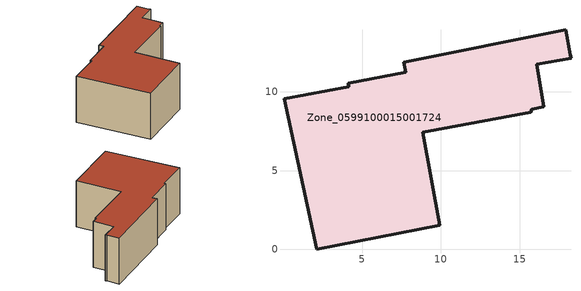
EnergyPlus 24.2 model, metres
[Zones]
Zone_0599100015001724
 floor ground (C_G): 8.84,7.44 9.93,1.54 2.12,0 0.03,9.57 4.15,10.31 4.11,10.53 7.76,11.25 7.65,11.88 17.93,13.95 18.22,12.35 18.26,12.13 16.07,11.77 16.53,9.06 15.76,8.9 15.69,8.7 z0.78
 wall outside (C_F): 17.93,13.95 7.65,11.88 7.76,11.25 4.11,10.53 4.15,10.31 0.03,9.57 2.12,0 9.93,1.54 8.84,7.44 15.69,8.7 15.76,8.9 16.53,9.06 16.07,11.77 18.26,12.13 18.22,12.35 17.93,13.95 z0.78:7.08
 roof outside (C_R): 4.15,10.31 0.03,9.57 2.12,0 9.93,1.54 8.84,7.44 15.69,8.7 15.76,8.9 16.53,9.06 16.07,11.77 18.26,12.13 18.22,12.35 17.93,13.95 7.65,11.88 7.76,11.25 4.11,10.53 z7.08
[BUILDING]
Pand.0599100015001724: North Axis=0; Terrain=City; Loads Convergence Tolerance Value=0.04; Temperature Convergence Tolerance Value=0.4; Solar Distribution=FullExterior; Maximum Number of Warmup Days=25; Minimum Number of Warmup Days=1
[Site:Location]
Rotterdam.The.Hague.AP_ZH_NLD Design_Conditions: Latitude=51.96; Longitude=4.45; Time Zone=1; Elevation=-4.5
[SITE:GROUNDTEMPERATURE:BUILDINGSURFACE]
18, 18, 18, 18, 18, 18, 18, 18, 18, 18, 18, 18
[MATERIAL] Thermal Absorptance=0.9; Solar Absorptance=0.7; Visible Absorptance=0.7
Name | Roughness | Thickness | Conductivity | Density | Specific Heat
G.D.1965 | MediumSmooth | 0.15 | 1 | 540 | 1210
F.D.1965 | Rough | 0.3 | 0.857143 | 1920 | 840
R.D.1965 | MediumRough | 0.2 | 0.08 | 1500 | 1000
[CONSTRUCTION]
C_G: G.D.1965
C_F: F.D.1965
C_R: R.D.1965
[ZONE]
Zone_0599100015001724: Type=1; Multiplier=1; Ceiling Height=Autocalculate; Volume=Autocalculate; Floor Area=autocalculate; Part of Total Floor Area=Yes
[ZONEINFILTRATION:DESIGNFLOWRATE]
Infil_Zone_0599100015001724: Zone or ZoneList or Space or SpaceList=Zone_0599100015001724; Schedule=AlwaysOn; Design Flow Rate Calculation Method=Flow/Area; Flow Rate per Floor Area=0.0042; Constant Term Coefficient=1; Temperature Term Coefficient=0; Velocity Term Coefficient=0; Velocity Squared Term Coefficient=0
[HVACTEMPLATE:ZONE:IDEALLOADSAIRSYSTEM]
Zone_0599100015001724: Maximum Heating Supply Air Temperature=50; Minimum Cooling Supply Air Temperature=13; Maximum Heating Supply Air Humidity Ratio=0.0156; Minimum Cooling Supply Air Humidity Ratio=0.0077; Heating Limit=NoLimit; Cooling Limit=NoLimit; Dehumidification Control Type=ConstantSensibleHeatRatio; Cooling Sensible Heat Ratio=0.7; Dehumidification Setpoint=60; Humidification Control Type=None; Humidification Setpoint=30; Outdoor Air Method=None; Outdoor Air Flow Rate per Person=0.00944; Outdoor Air Flow Rate per Zone Floor Area=0; Outdoor Air Flow Rate per Zone=0; Demand Controlled Ventilation Type=None; Outdoor Air Economizer Type=NoEconomizer; Heat Recovery Type=None; Sensible Heat Recovery Effectiveness=0.7; Latent Heat Recovery Effectiveness=0.65
[ZONECONTROL:THERMOSTAT]
ThermostatControl_Zone_0599100015001724: Zone or ZoneList=Zone_0599100015001724; Control Type Schedule=DualSetpointControlType; Control 1=Thermostat_Zone_0599100015001724; Temperature Difference Between Cutout And Setpoint=0
[THERMOSTATSETPOINT:DUALSETPOINT]
Thermostat_Zone_0599100015001724: Heating Setpoint Temperature Schedule=HeatingSetpoint_Zone_0599100015001724; Cooling Setpoint Temperature Schedule=CoolingSetpoint_Zone_0599100015001724
[SCHEDULE:COMPACT]
HeatingSetpoint_Zone_0599100015001724: Through: 12/31, For: AllDays, Until: 24:00, 21
CoolingSetpoint_Zone_0599100015001724: Through: 12/31, For: AllDays, Until: 24:00, 24
DualSetpointControlType: Through: 12/31, For: AllDays, Until: 24:00, 4
AlwaysOn: Through: 12/31, For: AllDays, Until: 24:00, 1
